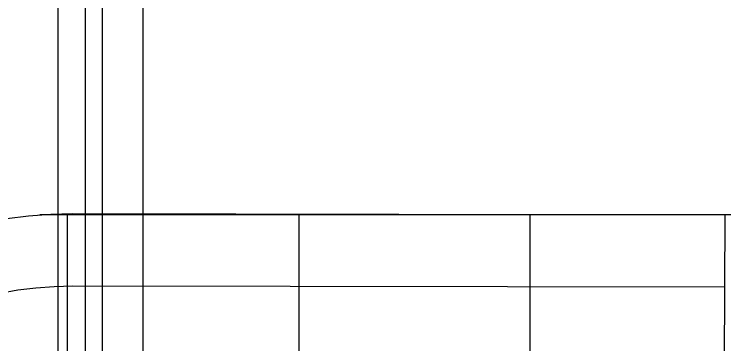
# Model space of a CAD drawing. Header units: millimetres. Extents: x 8981 to 59433, y 5244 to 14154.
# Drawn here: x 10601.1 to 10705.9, y 11716.5 to 11765.3 of the extents above; entities that cross this region are included whole.
import ezdxf

# ---------------------------------------------------------------- set-up
doc = ezdxf.new("R2010")
doc.units = ezdxf.units.MM
doc.linetypes.add('DASHED', pattern=[19.05, 12.7, -6.35])
doc.layers.add('1实线层', color=7, linetype='Continuous', lineweight=30)
doc.layers.add('2虚线层', color=6, linetype='DASHED')
doc.layers.add('6细线层', color=4, linetype='Continuous')

# ---------------------------------------------------------------- blocks, each defined once
blk = doc.blocks.new('G$CE91B29D6')
at = {"layer": '6细线层'}
for p, q in [((-0.68, 259.37), (139.62, 259.37)), ((134.72, 259.55), (38.56, 259.37)), ((38.6, 259.37), (39.05, 114.35)), ((67.24, -261.68), (67.31, 259.37)), ((101.38, -261.63), (101.38, 259.37)), ((135.53, -261.58), (135.53, 259.37)), ((134.73, 248.87), (38.6, 248.73))]:
    blk.add_line(p, q, dxfattribs=at)
for centre, radius, start, end in [((134.79, 195.44), 64.1, 0.2348, 90.0635), ((134.82, 195.51), 53.36, 0.1759, 90.0879)]:
    blk.add_arc(centre, radius, start, end, dxfattribs=at)

msp = doc.modelspace()

# ---------------------------------------------------------------- linework, layer by layer
at = {"layer": '1实线层', "ltscale": 150}
for p, q in [((10607.567, 11349.838), (10607.567, 11942.835)), ((10611.567, 11349.838), (10611.567, 11942.835)), ((10614.067, 11349.838), (10614.067, 11942.835)), ((10620.067, 11349.838), (10620.067, 11942.835))]:
    msp.add_line(p, q, dxfattribs=at)

# ---------------------------------------------------------------- block references
at = {"layer": '2虚线层', "ltscale": 2, "xscale": -1}
msp.add_blockref('G$CE91B29D6', (10744.454, 11476.344), dxfattribs=at)

doc.saveas('drawing.dxf')
